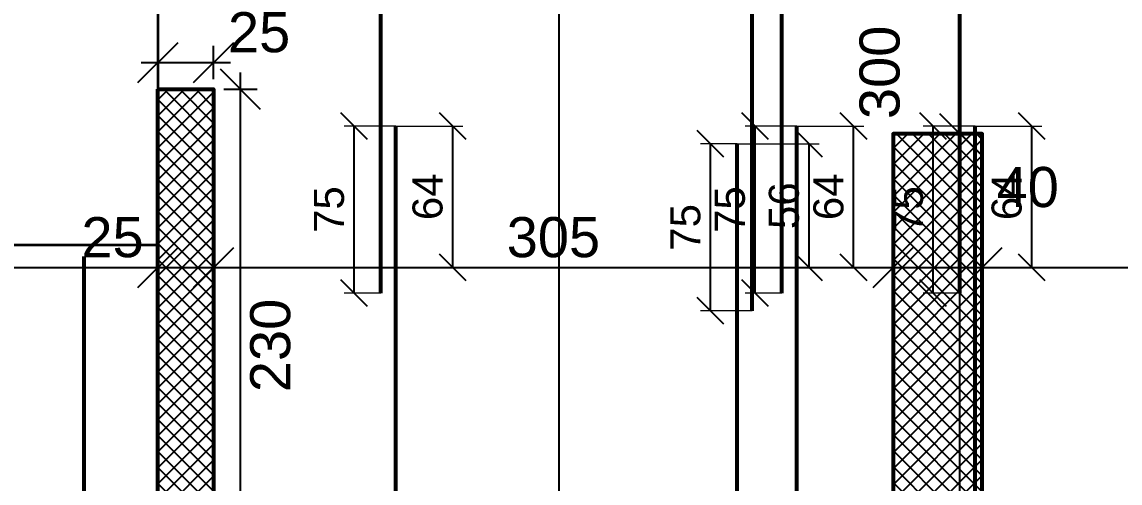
# Model space of a CAD drawing. Header units: millimetres. Extents: x -404 to 6018, y -5139 to 7890.
# Drawn here: x 4403.8 to 4896.8, y 1383.2 to 1590.2 of the extents above; entities that cross this region are included whole.
import ezdxf

# ---------------------------------------------------------------- set-up
doc = ezdxf.new("R2010")
doc.units = ezdxf.units.MM
doc.linetypes.add('ZWCAD_ISO04W100', pattern=[30.5, 24, -3, 0.5, -3])
for name, color, linetype, lineweight in [('AXIS LINES', 255, 'ZWCAD_ISO04W100', 13), ('SLAB', 3, 'Continuous', 35), ('WALL', 10, 'Continuous', 53)]:
    doc.layers.add(name, color=color, linetype=linetype, lineweight=lineweight)
for name, color, linetype in [('FW_DIM', 7, 'Continuous'), ('FW_WALL_HATCH', 8, 'Continuous'), ('REB_BOT_MESH_Y', 5, 'Continuous'), ('REB_BOT_MESH_Y_AXDIM', 5, 'Continuous'), ('REB_BOT_MESH_Y_LAP', 5, 'Continuous')]:
    doc.layers.add(name, color=color, linetype=linetype)
doc.styles.get("Standard").update_dxf_attribs({"font": 'arial.ttf'})
doc.dimstyles.new('FW_DIM', dxfattribs={"dimtxt": 18, "dimasz": 9, "dimexe": 7.5, "dimexo": 4.5, "dimgap": 4.5, "dimtad": 1, "dimdec": 0, "dimtxsty": 'Standard', "dimtsz": 9, "dimcen": 2.5, "dimdle": 7.5, "dimclrd": 256, "dimclre": 256, "dimclrt": 7, "dimazin": 3, "dimtfac": 1, "dimtmove": 2, "dimatfit": 3})
doc.dimstyles.new('REBAR LAP', dxfattribs={"dimtxt": 13.5, "dimasz": 2.5, "dimexe": 4.5, "dimexo": 0, "dimgap": 4.5, "dimtad": 1, "dimdec": 0, "dimtxsty": 'Standard', "dimtsz": 6, "dimcen": 2.5, "dimclrd": 6, "dimclre": 6, "dimclrt": 7, "dimazin": 3, "dimtfac": 1, "dimtmove": 2, "dimatfit": 3, "dimlwd": 25, "dimlwe": 18})
doc.dimstyles.new('REBAR M-200', dxfattribs={"dimtxt": 15, "dimasz": 15, "dimexe": 25, "dimexo": 12.5, "dimgap": 10, "dimtad": 1, "dimdec": 0, "dimtxsty": 'Standard', "dimblk": 'NONE', "dimcen": 50, "dimse1": 1, "dimse2": 1, "dimclrd": 6, "dimclre": 6, "dimclrt": 7, "dimazin": 3, "dimtfac": 1, "dimtmove": 2, "dimatfit": 3, "dimldrblk": 'NONE', "dimlwd": 53})

# ---------------------------------------------------------------- blocks, each defined once
blk = doc.blocks.new('*D739')
at = {"color": 6, "lineweight": 53}
blk.add_line((4831.74, 1069.5), (4831.74, 1543.5), dxfattribs=at)
at = {"layer": 'Defpoints'}
for p in [(4831.74, 1543.5), (4831.74, 1069.5), (4831.74, 1069.5)]:
    blk.add_point(p, dxfattribs=at)
at = {"layer": 'REB_BOT_MESH_Y', "color": 7, "insert": (4814.24, 1306.5), "char_height": 15, "attachment_point": 5, "rotation": 90}
blk.add_mtext('474', dxfattribs=at)
blk = doc.blocks.new('_NONE')
blk = doc.blocks.new('*D740')
at = {"color": 6, "lineweight": 53}
blk.add_line((4824.99, 1468.5), (4824.99, 2042.5), dxfattribs=at)
at = {"layer": 'Defpoints'}
for p in [(4824.99, 2042.5), (4824.99, 1468.5), (4824.99, 1468.5)]:
    blk.add_point(p, dxfattribs=at)
at = {"layer": 'REB_BOT_MESH_Y', "color": 7, "insert": (4807.49, 1755.5), "char_height": 15, "attachment_point": 5, "rotation": 90}
blk.add_mtext('574', dxfattribs=at)
blk = doc.blocks.new('_Oblique')
at = {"color": 0, "linetype": 'ByBlock', "lineweight": -2}
blk.add_line((-0.5, -0.5), (0.5, 0.5), dxfattribs=at)
blk = doc.blocks.new('*D749')
at = {"color": 6, "lineweight": 18}
for p, q in [((4831.74, 1543.5), (4808.49, 1543.5)), ((4824.99, 1468.5), (4808.49, 1468.5))]:
    blk.add_line(p, q, dxfattribs=at)
at = {"color": 6, "lineweight": 25}
blk.add_line((4812.99, 1468.5), (4812.99, 1543.5), dxfattribs=at)
at = {"layer": 'Defpoints'}
for p in [(4831.74, 1543.5), (4812.99, 1468.5), (4824.99, 1468.5)]:
    blk.add_point(p, dxfattribs=at)
at = {"layer": 'REB_BOT_MESH_Y_LAP', "color": 6, "xscale": 12, "yscale": 12, "rotation": 90}
for p in [(4812.99, 1543.5), (4812.99, 1468.5)]:
    blk.add_blockref('_OBLIQUE', p, dxfattribs=at)
at = {"layer": 'REB_BOT_MESH_Y_LAP', "color": 7, "insert": (4801.74, 1506), "char_height": 13.5, "attachment_point": 5, "rotation": 90}
blk.add_mtext('75', dxfattribs=at)
blk = doc.blocks.new('*D750')
at = {"color": 6, "lineweight": 18}
for p, q in [((4831.74, 1543.5), (4861.74, 1543.5)), ((4831.74, 1480), (4861.74, 1480))]:
    blk.add_line(p, q, dxfattribs=at)
at = {"color": 6, "lineweight": 25}
blk.add_line((4857.24, 1480), (4857.24, 1543.5), dxfattribs=at)
at = {"layer": 'Defpoints'}
for p in [(4831.74, 1543.5), (4831.74, 1480), (4857.24, 1480)]:
    blk.add_point(p, dxfattribs=at)
at = {"layer": 'REB_BOT_MESH_Y_AXDIM', "color": 6, "xscale": 12, "yscale": 12, "rotation": 90}
for p in [(4857.24, 1543.5), (4857.24, 1480)]:
    blk.add_blockref('_OBLIQUE', p, dxfattribs=at)
at = {"layer": 'REB_BOT_MESH_Y_AXDIM', "color": 7, "insert": (4845.99, 1511.75), "char_height": 13.5, "attachment_point": 5, "rotation": 90}
blk.add_mtext('64', dxfattribs=at)
blk = doc.blocks.new('*D761')
at = {"color": 6, "lineweight": 53}
blk.add_line((4724.99, 935.5), (4724.99, 1535.5), dxfattribs=at)
at = {"layer": 'Defpoints'}
for p in [(4724.99, 1535.5), (4724.99, 935.5), (4724.99, 935.5)]:
    blk.add_point(p, dxfattribs=at)
at = {"layer": 'REB_BOT_MESH_Y', "color": 7, "insert": (4707.49, 1235.5), "char_height": 15, "attachment_point": 5, "rotation": 90}
blk.add_mtext('600', dxfattribs=at)
blk = doc.blocks.new('*D762')
at = {"color": 6, "lineweight": 53}
blk.add_line((4731.74, 1460.5), (4731.74, 2042.5), dxfattribs=at)
at = {"layer": 'Defpoints'}
for p in [(4731.74, 2042.5), (4731.74, 1460.5), (4731.74, 1460.5)]:
    blk.add_point(p, dxfattribs=at)
at = {"layer": 'REB_BOT_MESH_Y', "color": 7, "insert": (4714.24, 1751.5), "char_height": 15, "attachment_point": 5, "rotation": 90}
blk.add_mtext('582', dxfattribs=at)
blk = doc.blocks.new('*D769')
at = {"color": 6, "lineweight": 18}
for p, q in [((4724.99, 1535.5), (4708.49, 1535.5)), ((4731.74, 1460.5), (4708.49, 1460.5))]:
    blk.add_line(p, q, dxfattribs=at)
at = {"color": 6, "lineweight": 25}
blk.add_line((4712.99, 1460.5), (4712.99, 1535.5), dxfattribs=at)
at = {"layer": 'Defpoints'}
for p in [(4724.99, 1535.5), (4712.99, 1460.5), (4731.74, 1460.5)]:
    blk.add_point(p, dxfattribs=at)
at = {"layer": 'REB_BOT_MESH_Y_LAP', "color": 6, "xscale": 12, "yscale": 12, "rotation": 90}
for p in [(4712.99, 1535.5), (4712.99, 1460.5)]:
    blk.add_blockref('_OBLIQUE', p, dxfattribs=at)
at = {"layer": 'REB_BOT_MESH_Y_LAP', "color": 7, "insert": (4701.74, 1498), "char_height": 13.5, "attachment_point": 5, "rotation": 90}
blk.add_mtext('75', dxfattribs=at)
blk = doc.blocks.new('*D770')
at = {"color": 6, "lineweight": 18}
for p, q in [((4724.99, 1535.5), (4761.74, 1535.5)), ((4724.99, 1480), (4761.74, 1480))]:
    blk.add_line(p, q, dxfattribs=at)
at = {"color": 6, "lineweight": 25}
blk.add_line((4757.24, 1480), (4757.24, 1535.5), dxfattribs=at)
at = {"layer": 'Defpoints'}
for p in [(4724.99, 1535.5), (4724.99, 1480), (4757.24, 1480)]:
    blk.add_point(p, dxfattribs=at)
at = {"layer": 'REB_BOT_MESH_Y_AXDIM', "color": 6, "xscale": 12, "yscale": 12, "rotation": 90}
for p in [(4757.24, 1535.5), (4757.24, 1480)]:
    blk.add_blockref('_OBLIQUE', p, dxfattribs=at)
at = {"layer": 'REB_BOT_MESH_Y_AXDIM', "color": 7, "insert": (4745.99, 1507.75), "char_height": 13.5, "attachment_point": 5, "rotation": 90}
blk.add_mtext('56', dxfattribs=at)
blk = doc.blocks.new('*D778')
at = {"color": 6, "lineweight": 53}
blk.add_line((4431.74, 1069.5), (4431.74, 1485), dxfattribs=at)
at = {"layer": 'Defpoints'}
for p in [(4431.74, 1485), (4431.74, 1069.5), (4431.74, 1069.5)]:
    blk.add_point(p, dxfattribs=at)
at = {"layer": 'REB_BOT_MESH_Y', "color": 7, "insert": (4414.24, 1277.25), "char_height": 15, "attachment_point": 5, "rotation": 90}
blk.add_mtext('416', dxfattribs=at)
blk = doc.blocks.new('*D788')
at = {"color": 6, "lineweight": 53}
blk.add_line((4571.74, 1069.5), (4571.74, 1543.5), dxfattribs=at)
at = {"layer": 'Defpoints'}
for p in [(4571.74, 1543.5), (4571.74, 1069.5), (4571.74, 1069.5)]:
    blk.add_point(p, dxfattribs=at)
at = {"layer": 'REB_BOT_MESH_Y', "color": 7, "insert": (4554.24, 1306.5), "char_height": 15, "attachment_point": 5, "rotation": 90}
blk.add_mtext('474', dxfattribs=at)
blk = doc.blocks.new('*D789')
at = {"color": 6, "lineweight": 53}
blk.add_line((4564.99, 1468.5), (4564.99, 2042.5), dxfattribs=at)
at = {"layer": 'Defpoints'}
for p in [(4564.99, 2042.5), (4564.99, 1468.5), (4564.99, 1468.5)]:
    blk.add_point(p, dxfattribs=at)
at = {"layer": 'REB_BOT_MESH_Y', "color": 7, "insert": (4547.49, 1755.5), "char_height": 15, "attachment_point": 5, "rotation": 90}
blk.add_mtext('574', dxfattribs=at)
blk = doc.blocks.new('*D798')
at = {"color": 6, "lineweight": 18}
for p, q in [((4571.74, 1543.5), (4548.49, 1543.5)), ((4564.99, 1468.5), (4548.49, 1468.5))]:
    blk.add_line(p, q, dxfattribs=at)
at = {"color": 6, "lineweight": 25}
blk.add_line((4552.99, 1468.5), (4552.99, 1543.5), dxfattribs=at)
at = {"layer": 'Defpoints'}
for p in [(4571.74, 1543.5), (4552.99, 1468.5), (4564.99, 1468.5)]:
    blk.add_point(p, dxfattribs=at)
at = {"layer": 'REB_BOT_MESH_Y_LAP', "color": 6, "xscale": 12, "yscale": 12, "rotation": 90}
for p in [(4552.99, 1543.5), (4552.99, 1468.5)]:
    blk.add_blockref('_OBLIQUE', p, dxfattribs=at)
at = {"layer": 'REB_BOT_MESH_Y_LAP', "color": 7, "insert": (4541.74, 1506), "char_height": 13.5, "attachment_point": 5, "rotation": 90}
blk.add_mtext('75', dxfattribs=at)
blk = doc.blocks.new('*D799')
at = {"color": 6, "lineweight": 18}
for p, q in [((4571.74, 1543.5), (4601.74, 1543.5)), ((4571.74, 1480), (4601.74, 1480))]:
    blk.add_line(p, q, dxfattribs=at)
at = {"color": 6, "lineweight": 25}
blk.add_line((4597.24, 1480), (4597.24, 1543.5), dxfattribs=at)
at = {"layer": 'Defpoints'}
for p in [(4571.74, 1543.5), (4571.74, 1480), (4597.24, 1480)]:
    blk.add_point(p, dxfattribs=at)
at = {"layer": 'REB_BOT_MESH_Y_AXDIM', "color": 6, "xscale": 12, "yscale": 12, "rotation": 90}
for p in [(4597.24, 1543.5), (4597.24, 1480)]:
    blk.add_blockref('_OBLIQUE', p, dxfattribs=at)
at = {"layer": 'REB_BOT_MESH_Y_AXDIM', "color": 7, "insert": (4585.99, 1511.75), "char_height": 13.5, "attachment_point": 5, "rotation": 90}
blk.add_mtext('64', dxfattribs=at)
blk = doc.blocks.new('*D807')
at = {"color": 6, "lineweight": 53}
blk.add_line((4751.74, 1069.5), (4751.74, 1543.5), dxfattribs=at)
at = {"layer": 'Defpoints'}
for p in [(4751.74, 1543.5), (4751.74, 1069.5), (4751.74, 1069.5)]:
    blk.add_point(p, dxfattribs=at)
at = {"layer": 'REB_BOT_MESH_Y', "color": 7, "insert": (4734.24, 1306.5), "char_height": 15, "attachment_point": 5, "rotation": 90}
blk.add_mtext('474', dxfattribs=at)
blk = doc.blocks.new('*D808')
at = {"color": 6, "lineweight": 53}
blk.add_line((4744.99, 1468.5), (4744.99, 2042.5), dxfattribs=at)
at = {"layer": 'Defpoints'}
for p in [(4744.99, 2042.5), (4744.99, 1468.5), (4744.99, 1468.5)]:
    blk.add_point(p, dxfattribs=at)
at = {"layer": 'REB_BOT_MESH_Y', "color": 7, "insert": (4727.49, 1755.5), "char_height": 15, "attachment_point": 5, "rotation": 90}
blk.add_mtext('574', dxfattribs=at)
blk = doc.blocks.new('*D817')
at = {"color": 6, "lineweight": 18}
for p, q in [((4751.74, 1543.5), (4728.49, 1543.5)), ((4744.99, 1468.5), (4728.49, 1468.5))]:
    blk.add_line(p, q, dxfattribs=at)
at = {"color": 6, "lineweight": 25}
blk.add_line((4732.99, 1468.5), (4732.99, 1543.5), dxfattribs=at)
at = {"layer": 'Defpoints'}
for p in [(4751.74, 1543.5), (4732.99, 1468.5), (4744.99, 1468.5)]:
    blk.add_point(p, dxfattribs=at)
at = {"layer": 'REB_BOT_MESH_Y_LAP', "color": 6, "xscale": 12, "yscale": 12, "rotation": 90}
for p in [(4732.99, 1543.5), (4732.99, 1468.5)]:
    blk.add_blockref('_OBLIQUE', p, dxfattribs=at)
at = {"layer": 'REB_BOT_MESH_Y_LAP', "color": 7, "insert": (4721.74, 1506), "char_height": 13.5, "attachment_point": 5, "rotation": 90}
blk.add_mtext('75', dxfattribs=at)
blk = doc.blocks.new('*D818')
at = {"color": 6, "lineweight": 18}
for p, q in [((4751.74, 1543.5), (4781.74, 1543.5)), ((4751.74, 1480), (4781.74, 1480))]:
    blk.add_line(p, q, dxfattribs=at)
at = {"color": 6, "lineweight": 25}
blk.add_line((4777.24, 1480), (4777.24, 1543.5), dxfattribs=at)
at = {"layer": 'Defpoints'}
for p in [(4751.74, 1543.5), (4751.74, 1480), (4777.24, 1480)]:
    blk.add_point(p, dxfattribs=at)
at = {"layer": 'REB_BOT_MESH_Y_AXDIM', "color": 6, "xscale": 12, "yscale": 12, "rotation": 90}
for p in [(4777.24, 1543.5), (4777.24, 1480)]:
    blk.add_blockref('_OBLIQUE', p, dxfattribs=at)
at = {"layer": 'REB_BOT_MESH_Y_AXDIM', "color": 7, "insert": (4765.99, 1511.75), "char_height": 13.5, "attachment_point": 5, "rotation": 90}
blk.add_mtext('64', dxfattribs=at)
blk = doc.blocks.new('*D899')
for p, q in [((4464.89, 1564.5), (4464.89, 1579.5)), ((4489.89, 1564.5), (4489.89, 1579.5)), ((4457.39, 1572), (4497.39, 1572))]:
    blk.add_line(p, q)
at = {"layer": 'Defpoints'}
for p in [(4464.89, 1572), (4464.89, 1560), (4489.89, 1560)]:
    blk.add_point(p, dxfattribs=at)
at = {"layer": 'FW_DIM', "xscale": 18, "yscale": 18}
for p in [(4464.89, 1572), (4489.89, 1572)]:
    blk.add_blockref('_OBLIQUE', p, dxfattribs=at)
at = {"layer": 'FW_DIM', "color": 7, "insert": (4510.29, 1585.5), "char_height": 18, "attachment_point": 5}
blk.add_mtext('25', dxfattribs=at)
blk = doc.blocks.new('*D900')
for p, q in [((4501.89, 1322.5), (4501.89, 1567.5)), ((4494.39, 1560), (4509.39, 1560)), ((4494.39, 1330), (4509.39, 1330))]:
    blk.add_line(p, q)
at = {"layer": 'Defpoints'}
for p in [(4489.89, 1560), (4489.89, 1330), (4501.89, 1330)]:
    blk.add_point(p, dxfattribs=at)
at = {"layer": 'FW_DIM', "xscale": 18, "yscale": 18, "rotation": 90}
for p in [(4501.89, 1560), (4501.89, 1330)]:
    blk.add_blockref('_OBLIQUE', p, dxfattribs=at)
at = {"layer": 'FW_DIM', "color": 7, "insert": (4515.39, 1445), "char_height": 18, "attachment_point": 5, "rotation": 90}
blk.add_mtext('230', dxfattribs=at)
blk = doc.blocks.new('*D988')
for p, q in [((4179.99, 1484.5), (4179.99, 1487.5)), ((4464.89, 1484.5), (4464.89, 1487.5)), ((4172.49, 1480), (4472.39, 1480))]:
    blk.add_line(p, q)
at = {"layer": 'Defpoints'}
for p in [(4179.99, 1480), (4179.99, 1480), (4464.89, 1480)]:
    blk.add_point(p, dxfattribs=at)
at = {"layer": 'FW_DIM', "xscale": 18, "yscale": 18}
for p in [(4179.99, 1480), (4464.89, 1480)]:
    blk.add_blockref('_OBLIQUE', p, dxfattribs=at)
at = {"layer": 'FW_DIM', "color": 7, "insert": (4322.44, 1493.5), "char_height": 18, "attachment_point": 5}
blk.add_mtext('285', dxfattribs=at)
blk = doc.blocks.new('*D989')
for p, q in [((4464.89, 1484.5), (4464.89, 1487.5)), ((4489.89, 1484.5), (4489.89, 1487.5)), ((4457.39, 1480), (4497.39, 1480))]:
    blk.add_line(p, q)
at = {"layer": 'Defpoints'}
for p in [(4464.89, 1480), (4464.89, 1480), (4489.89, 1480)]:
    blk.add_point(p, dxfattribs=at)
at = {"layer": 'FW_DIM', "xscale": 18, "yscale": 18}
for p in [(4464.89, 1480), (4489.89, 1480)]:
    blk.add_blockref('_OBLIQUE', p, dxfattribs=at)
at = {"layer": 'FW_DIM', "color": 7, "insert": (4444.49, 1493.5), "char_height": 18, "attachment_point": 5}
blk.add_mtext('25', dxfattribs=at)
blk = doc.blocks.new('*D990')
for p, q in [((4489.89, 1484.5), (4489.89, 1487.5)), ((4794.99, 1484.5), (4794.99, 1487.5)), ((4482.39, 1480), (4802.49, 1480))]:
    blk.add_line(p, q)
at = {"layer": 'Defpoints'}
for p in [(4489.89, 1480), (4489.89, 1480), (4794.99, 1480)]:
    blk.add_point(p, dxfattribs=at)
at = {"layer": 'FW_DIM', "xscale": 18, "yscale": 18}
for p in [(4489.89, 1480), (4794.99, 1480)]:
    blk.add_blockref('_OBLIQUE', p, dxfattribs=at)
at = {"layer": 'FW_DIM', "color": 7, "insert": (4642.44, 1493.5), "char_height": 18, "attachment_point": 5}
blk.add_mtext('305', dxfattribs=at)
blk = doc.blocks.new('*D991')
for p, q in [((4794.99, 1484.5), (4794.99, 1487.5)), ((4834.99, 1484.5), (4834.99, 1487.5)), ((4787.49, 1480), (4842.49, 1480))]:
    blk.add_line(p, q)
at = {"layer": 'Defpoints'}
for p in [(4794.99, 1480), (4794.99, 1480), (4834.99, 1480)]:
    blk.add_point(p, dxfattribs=at)
at = {"layer": 'FW_DIM', "xscale": 18, "yscale": 18}
for p in [(4794.99, 1480), (4834.99, 1480)]:
    blk.add_blockref('_OBLIQUE', p, dxfattribs=at)
at = {"layer": 'FW_DIM', "color": 7, "insert": (4855.39, 1516), "char_height": 18, "attachment_point": 5}
blk.add_mtext('40', dxfattribs=at)
blk = doc.blocks.new('*D992')
for p, q in [((4834.99, 1484.5), (4834.99, 1487.5)), ((5599.97, 1484.5), (5599.97, 1487.5)), ((4827.49, 1480), (5607.47, 1480))]:
    blk.add_line(p, q)
at = {"layer": 'Defpoints'}
for p in [(4834.99, 1480), (4834.99, 1480), (5599.97, 1480)]:
    blk.add_point(p, dxfattribs=at)
at = {"layer": 'FW_DIM', "xscale": 18, "yscale": 18}
for p in [(4834.99, 1480), (5599.97, 1480)]:
    blk.add_blockref('_OBLIQUE', p, dxfattribs=at)
at = {"layer": 'FW_DIM', "color": 7, "insert": (5217.48, 1493.5), "char_height": 18, "attachment_point": 5}
blk.add_mtext('765', dxfattribs=at)
blk = doc.blocks.new('*D1035')
for p, q in [((4644.99, 1322.5), (4644.99, 1957.5)), ((4640.49, 1950), (4637.49, 1950)), ((4640.49, 1330), (4637.49, 1330))]:
    blk.add_line(p, q)
at = {"layer": 'Defpoints'}
for p in [(4644.99, 1950), (4644.99, 1330), (4644.99, 1330)]:
    blk.add_point(p, dxfattribs=at)
at = {"layer": 'FW_DIM', "xscale": 18, "yscale": 18, "rotation": 90}
for p in [(4644.99, 1950), (4644.99, 1330)]:
    blk.add_blockref('_OBLIQUE', p, dxfattribs=at)
at = {"layer": 'FW_DIM', "color": 7, "insert": (4631.49, 1640), "char_height": 18, "attachment_point": 5, "rotation": 90}
blk.add_mtext('620', dxfattribs=at)
blk = doc.blocks.new('*D1041')
for p, q in [((4824.99, 1232.5), (4824.99, 1547.5)), ((4820.49, 1540), (4817.49, 1540)), ((4820.49, 1240), (4817.49, 1240))]:
    blk.add_line(p, q)
at = {"layer": 'Defpoints'}
for p in [(4824.99, 1540), (4824.99, 1240), (4824.99, 1240)]:
    blk.add_point(p, dxfattribs=at)
at = {"layer": 'FW_DIM', "xscale": 18, "yscale": 18, "rotation": 90}
for p in [(4824.99, 1540), (4824.99, 1240)]:
    blk.add_blockref('_OBLIQUE', p, dxfattribs=at)
at = {"layer": 'FW_DIM', "color": 7, "insert": (4788.99, 1567.6), "char_height": 18, "attachment_point": 5, "rotation": 90}
blk.add_mtext('300', dxfattribs=at)
blk = doc.blocks.new('*D1042')
for p, q in [((4824.99, 1532.5), (4824.99, 1927.5)), ((4820.49, 1920), (4817.49, 1920)), ((4820.49, 1540), (4817.49, 1540))]:
    blk.add_line(p, q)
at = {"layer": 'Defpoints'}
for p in [(4824.99, 1920), (4824.99, 1540), (4824.99, 1540)]:
    blk.add_point(p, dxfattribs=at)
at = {"layer": 'FW_DIM', "xscale": 18, "yscale": 18, "rotation": 90}
for p in [(4824.99, 1920), (4824.99, 1540)]:
    blk.add_blockref('_OBLIQUE', p, dxfattribs=at)
at = {"layer": 'FW_DIM', "color": 7, "insert": (4811.49, 1730), "char_height": 18, "attachment_point": 5, "rotation": 90}
blk.add_mtext('380', dxfattribs=at)

msp = doc.modelspace()

# ---------------------------------------------------------------- hatches: boundary and pattern name
at = {"layer": 'FW_WALL_HATCH'}
h = msp.add_hatch(dxfattribs=at)
h.set_pattern_fill('ANSI37', scale=1.6)
h.paths.add_polyline_path([(4664.89, 1095), (4489.89, 1095), (4464.89, 1095), (4464.89, 1560), (4489.89, 1560), (4489.89, 1330), (4664.89, 1330), (4664.89, 1305), (4489.89, 1305), (4489.89, 1120), (4664.89, 1120), (4664.89, 1095)])
h = msp.add_hatch(dxfattribs=at)
h.set_pattern_fill('ANSI37', scale=1.6)
h.paths.add_polyline_path([(4834.99, 1240), (4794.99, 1240), (4794.99, 1540), (4834.99, 1540), (4834.99, 1240)])

# ---------------------------------------------------------------- linework, layer by layer
at = {"layer": 'AXIS LINES', "color": 0, "ltscale": 3}
for points in [[(4644.99, 3140.04), (4644.99, -400.07)], [(4824.99, 3140.04), (4824.99, -400.07)], [(3537.41, 1480), (5952.4, 1480)]]:
    msp.add_lwpolyline(points, dxfattribs=at)
at = {"layer": 'SLAB', "ltscale": 0.08}
msp.add_lwpolyline([(4464.89, 1950), (4464.89, 1490), (4385.03, 1490), (4385.09, 1529.38), (3920.09, 1530), (3920.09, 1410), (3819.99, 1410), (3819.99, 680), (3819.99, 630), (3879.99, 630), (3879.99, -200), (4580.09, -200), (4580.09, 0), (4729.99, 0), (4729.99, -199.9), (5429.99, -199.9)], dxfattribs=at)
at = {"layer": 'WALL', "ltscale": 0.08}
msp.add_lwpolyline([(4464.89, 1560), (4489.89, 1560), (4489.89, 1095), (4464.89, 1095)], close=True, dxfattribs=at)
msp.add_lwpolyline([(4834.99, 1240), (4834.99, 1540), (4794.99, 1540), (4794.99, 1240), (4834.99, 1240)], dxfattribs=at)

# ---------------------------------------------------------------- dimensions: what is measured, and where the dimension line sits
at = {"layer": 'FW_DIM'}
for base, p1, p2, text, picture, middle in [((4644.99, 1330), (4644.99, 1330), (4644.99, 1950), '620', '*D1035', (4631.49, 1640)), ((4824.99, 1540), (4824.99, 1540), (4824.99, 1920), '380', '*D1042', (4811.49, 1730)), ((4824.99, 1240), (4824.99, 1240), (4824.99, 1540), '300', '*D1041', (4788.99, 1567.6)), ((4501.89, 1330), (4489.89, 1330), (4489.89, 1560), '230', '*D900', (4515.39, 1445))]:
    dim = msp.add_linear_dim(base=base, p1=p1, p2=p2, angle=90, text=text, dimstyle='FW_DIM', override={"dimtmove": 2}, dxfattribs=at)
    dim.commit()
    dim.dimension.update_dxf_attribs({"geometry": picture, "text_midpoint": middle, "dimtype": 160})
for base, p1, p2, text, picture, middle in [((4464.89, 1572), (4464.89, 1560), (4489.89, 1560), '25', '*D899', (4510.29, 1585.5)), ((4794.99, 1480), (4794.99, 1480), (4834.99, 1480), '40', '*D991', (4855.39, 1516)), ((4179.99, 1480), (4179.99, 1480), (4464.89, 1480), '285', '*D988', (4322.44, 1493.5)), ((4464.89, 1480), (4464.89, 1480), (4489.89, 1480), '25', '*D989', (4444.49, 1493.5)), ((4489.89, 1480), (4489.89, 1480), (4794.99, 1480), '305', '*D990', (4642.44, 1493.5)), ((4834.99, 1480), (4834.99, 1480), (5599.97, 1480), '765', '*D992', (5217.48, 1493.5))]:
    dim = msp.add_linear_dim(base=base, p1=p1, p2=p2, text=text, dimstyle='FW_DIM', override={"dimtmove": 2}, dxfattribs=at)
    dim.commit()
    dim.dimension.update_dxf_attribs({"geometry": picture, "text_midpoint": middle, "dimtype": 160})
at = {"layer": 'REB_BOT_MESH_Y'}
for base, p1, p2, picture, middle in [((4564.99, 1468.5), (4564.99, 1468.5), (4564.99, 2042.5), '*D789', (4547.49, 1755.5)), ((4731.74, 1460.5), (4731.74, 1460.5), (4731.74, 2042.5), '*D762', (4714.24, 1751.5)), ((4744.99, 1468.5), (4744.99, 1468.5), (4744.99, 2042.5), '*D808', (4727.49, 1755.5)), ((4824.99, 1468.5), (4824.99, 1468.5), (4824.99, 2042.5), '*D740', (4807.49, 1755.5)), ((4571.74, 1069.5), (4571.74, 1069.5), (4571.74, 1543.5), '*D788', (4554.24, 1306.5)), ((4751.74, 1069.5), (4751.74, 1069.5), (4751.74, 1543.5), '*D807', (4734.24, 1306.5)), ((4831.74, 1069.5), (4831.74, 1069.5), (4831.74, 1543.5), '*D739', (4814.24, 1306.5)), ((4724.99, 935.5), (4724.99, 935.5), (4724.99, 1535.5), '*D761', (4707.49, 1235.5)), ((4431.73693601, 1069.5), (4431.73693601, 1069.5), (4431.73693601, 1485), '*D778', (4414.23693601, 1277.25))]:
    dim = msp.add_linear_dim(base=base, p1=p1, p2=p2, angle=90, dimstyle='REBAR M-200', dxfattribs=at)
    dim.commit()
    dim.dimension.update_dxf_attribs({"geometry": picture, "text_midpoint": middle})
at = {"layer": 'REB_BOT_MESH_Y_AXDIM'}
for base, p1, p2, picture, middle in [((4597.23693601, 1480), (4571.73693601, 1480), (4571.73693601, 1543.5), '*D799', (4585.98693601, 1511.75)), ((4777.23693601, 1480), (4751.73693601, 1480), (4751.73693601, 1543.5), '*D818', (4765.98693601, 1511.75)), ((4857.23693601, 1480), (4831.73693601, 1480), (4831.73693601, 1543.5), '*D750', (4845.98693601, 1511.75)), ((4757.23693601, 1480), (4724.98693601, 1480), (4724.98693601, 1535.5), '*D770', (4745.98693601, 1507.75))]:
    dim = msp.add_linear_dim(base=base, p1=p1, p2=p2, angle=90, dimstyle='REBAR LAP', dxfattribs=at)
    dim.commit()
    dim.dimension.update_dxf_attribs({"geometry": picture, "text_midpoint": middle})
at = {"layer": 'REB_BOT_MESH_Y_LAP'}
for base, p1, p2, picture, middle in [((4552.99, 1468.5), (4564.99, 1468.5), (4571.74, 1543.5), '*D798', (4541.74, 1506)), ((4732.99, 1468.5), (4744.99, 1468.5), (4751.74, 1543.5), '*D817', (4721.74, 1506)), ((4812.99, 1468.5), (4824.99, 1468.5), (4831.74, 1543.5), '*D749', (4801.74, 1506)), ((4712.99, 1460.5), (4731.74, 1460.5), (4724.99, 1535.5), '*D769', (4701.74, 1498))]:
    dim = msp.add_linear_dim(base=base, p1=p1, p2=p2, angle=90, dimstyle='REBAR LAP', dxfattribs=at)
    dim.commit()
    dim.dimension.update_dxf_attribs({"geometry": picture, "text_midpoint": middle})

doc.saveas('drawing.dxf')
